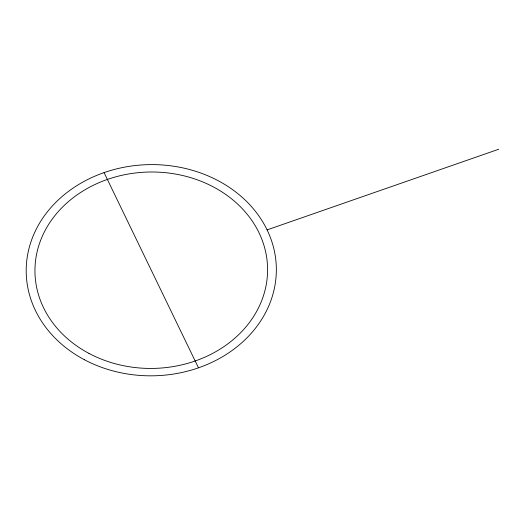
<?xml version="1.0" encoding="UTF-8"?>
<svg xmlns="http://www.w3.org/2000/svg" width="525" height="525" viewBox="0 0 525 525"><rect width="100%" height="100%" fill="white"/><g stroke="black" fill="none" stroke-linecap="round" stroke-linejoin="round"><path stroke-width="0.79" d="M267.1 229.891L498.75 149.231M104.062 172.607L198.483 367.828M84.308 359.684A125.081 105.61 -0.8 0 0 276.242 274.083A125.081 105.61 -0.8 0 0 93.266 176.879A125.081 105.61 -0.8 0 0 84.308 359.684M88.994 353.423A116.327 98.214 -0.8 0 0 267.494 273.814A116.327 98.214 -0.8 0 0 97.328 183.415A116.327 98.214 -0.8 0 0 88.994 353.423"/></g></svg>
